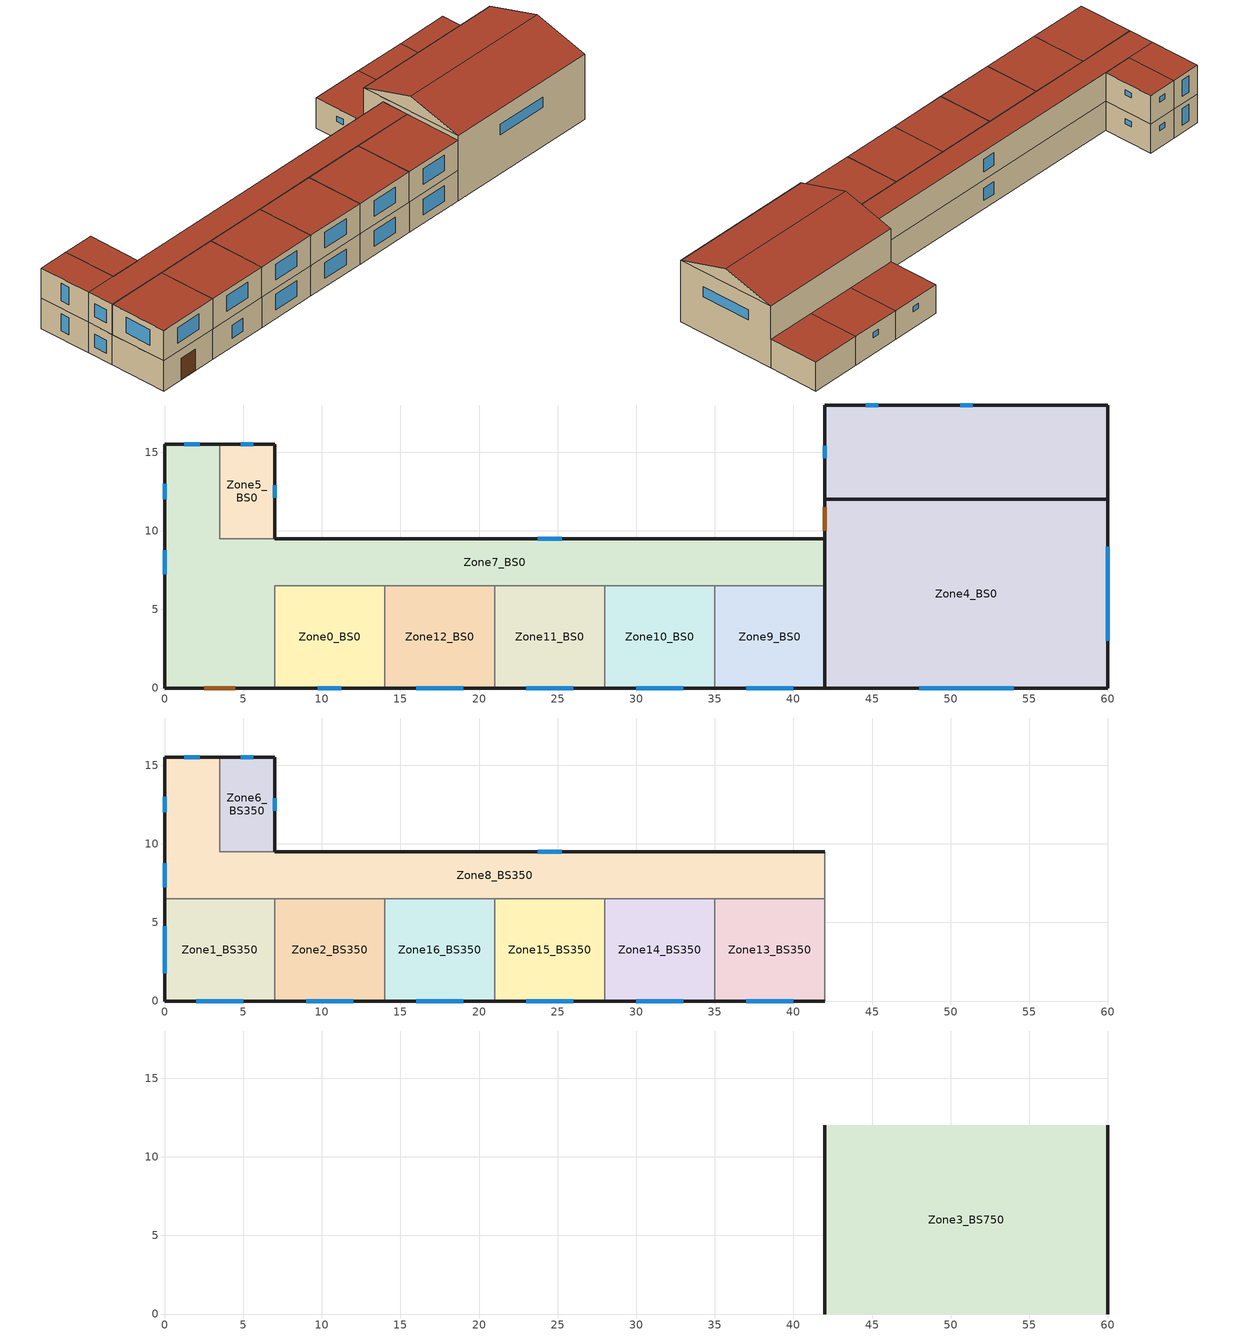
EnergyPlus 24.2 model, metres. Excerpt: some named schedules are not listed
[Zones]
Zone0_BS0
 floor ground (Generic Ground Slab): 14,6.5 14,0 7,0 7,6.5 z0
 wall outside (Generic Exterior Wall): 7,0 14,0 z0:3.5
 wall to Zone7_BS0 (Generic Interior Wall): 14,6.5 7,6.5 7,0 z0:3.5
 wall to Zone12_BS0 (Generic Interior Wall): 14,0 14,6.5 z0:3.5
 window (Generic Double Pane): 9.75,0 11.25,0 z1:2.5
Zone10_BS0
 floor ground (Generic Ground Slab): 35,6.5 35,0 28,0 28,6.5 z0
 wall outside (Generic Exterior Wall): 28,0 35,0 z0:3.5
 wall to Zone7_BS0 (Generic Interior Wall): 35,6.5 28,6.5 z0:3.5
 wall to Zone11_BS0 (Generic Interior Wall): 28,6.5 28,0 z0:3.5
 wall to Zone9_BS0 (Generic Interior Wall): 35,0 35,6.5 z0:3.5
 window (Generic Double Pane): 30,0 33,0 z1:2.8
Zone11_BS0
 floor ground (Generic Ground Slab): 28,6.5 28,0 21,0 21,6.5 z0
 wall outside (Generic Exterior Wall): 21,0 28,0 z0:3.5
 wall to Zone7_BS0 (Generic Interior Wall): 28,6.5 21,6.5 z0:3.5
 wall to Zone12_BS0 (Generic Interior Wall): 21,6.5 21,0 z0:3.5
 window (Generic Double Pane): 23,0 26,0 z1:2.8
Zone12_BS0
 floor ground (Generic Ground Slab): 21,6.5 21,0 14,0 14,6.5 z0
 wall outside (Generic Exterior Wall): 14,0 21,0 z0:3.5
 wall to Zone7_BS0 (Generic Interior Wall): 21,6.5 14,6.5 z0:3.5
 window (Generic Double Pane): 16,0 19,0 z1:2.8
Zone4_BS0
 floor ground (Generic Ground Slab): 60,12 60,0 42,0 42,12 z0; 48,18 48,12 42,12 42,18 z0; 54,18 54,12 48,12 48,18 z0; 60,18 60,12 54,12 54,18 z0
 wall outside (Generic Exterior Wall): 42,0 60,0 60,12 z0:7.5; 60,12 42,12 z3.5:7.5; 60,12 60,18 54,18 48,18 42,18 42,12 z0:3.5; 42,12,7.5 42,12,0 42,9.5,0 42,9.5,7 42,0,7 42,0,7.5
 wall to Zone7_BS0 (Generic Interior Wall): 42,9.5 42,6.5 z0:3.5
 wall to Zone8_BS350 (Generic Interior Wall): 42,9.5 42,6.5 z3.5:7
 wall to Zone9_BS0 (Generic Interior Wall): 42,6.5 42,0 z0:3.5
 wall to Zone13_BS350 (Generic Interior Wall): 42,6.5 42,0 z3.5:7
 window (Generic Double Pane): 48,0 54,0 / 60,3 60,9 z4.5:5.7; 42,15.4 42,14.6 / 45.4,18 44.6,18 / 51.4,18 50.6,18 z2:2.6
 door (Generic Exterior Door): 42,11.48 42,10.02 z0.02:2.38
 roof outside (Generic Roof): 42,18 42,12 48,12 48,18 z3.5; 48,18 48,12 54,12 54,18 z3.5; 54,18 54,12 60,12 60,18 z3.5
Zone5_BS0
 floor ground (Generic Ground Slab): 7,15.5 7,9.5 3.5,9.5 3.5,15.5 z0
 wall outside (Generic Exterior Wall): 7,9.5 7,15.5 3.5,15.5 z0:3.5
 wall to Zone7_BS0 (Generic Interior Wall): 3.5,15.5 3.5,9.5 7,9.5 z0:3.5
 window (Generic Double Pane): 7,12.1 7,12.9 / 5.65,15.5 4.85,15.5 z2:2.6
Zone7_BS0
 floor ground (Generic Ground Slab): 7,6.5 7,0 0,0 0,6.5 z0; 42,9.5 42,6.5 0,6.5 0,9.5 z0; 3.5,15.5 3.5,9.5 0,9.5 0,15.5 z0
 wall outside (Generic Exterior Wall): 42,9.5 7,9.5 / 3.5,15.5 0,15.5 0,9.5 0,6.5 0,0 7,0 z0:3.5
 wall to Zone9_BS0 (Generic Interior Wall): 35,6.5 42,6.5 z0:3.5
 window (Generic Double Pane): 0,8.75 0,7.25 / 25.25,9.5 23.75,9.5 z1:2.5; 0,13 0,12 / 2.25,15.5 1.25,15.5 z0.9:2.9
 door (Generic Exterior Door): 2.52,0 4.48,0 z0.03:2.48
Zone9_BS0
 floor ground (Generic Ground Slab): 42,6.5 42,0 35,0 35,6.5 z0
 wall outside (Generic Exterior Wall): 35,0 42,0 z0:3.5
 window (Generic Double Pane): 37,0 40,0 z1:2.8
Zone13_BS350
 floor to Zone9_BS0 (Generic Interior Floor): 42,6.5 42,0 35,0 35,6.5 z3.5
 wall outside (Generic Exterior Wall): 35,0 42,0 z3.5:7
 wall to Zone8_BS350 (Generic Interior Wall): 42,6.5 35,6.5 z3.5:7
 wall to Zone14_BS350 (Generic Interior Wall): 35,6.5 35,0 z3.5:7
 window (Generic Double Pane): 37,0 40,0 z4.5:6.3
 roof outside (Generic Roof): 35,6.5 35,0 42,0 42,6.5 z7
Zone14_BS350
 floor to Zone10_BS0 (Generic Interior Floor): 35,6.5 35,0 28,0 28,6.5 z3.5
 wall outside (Generic Exterior Wall): 28,0 35,0 z3.5:7
 wall to Zone8_BS350 (Generic Interior Wall): 35,6.5 28,6.5 z3.5:7
 wall to Zone15_BS350 (Generic Interior Wall): 28,6.5 28,0 z3.5:7
 window (Generic Double Pane): 30,0 33,0 z4.5:6.3
 roof outside (Generic Roof): 28,6.5 28,0 35,0 35,6.5 z7
Zone15_BS350
 floor to Zone11_BS0 (Generic Interior Floor): 28,6.5 28,0 21,0 21,6.5 z3.5
 wall outside (Generic Exterior Wall): 21,0 28,0 z3.5:7
 wall to Zone8_BS350 (Generic Interior Wall): 28,6.5 21,6.5 z3.5:7
 wall to Zone16_BS350 (Generic Interior Wall): 21,6.5 21,0 z3.5:7
 window (Generic Double Pane): 23,0 26,0 z4.5:6.3
 roof outside (Generic Roof): 21,6.5 21,0 28,0 28,6.5 z7
Zone16_BS350
 floor to Zone12_BS0 (Generic Interior Floor): 21,6.5 21,0 14,0 14,6.5 z3.5
 wall outside (Generic Exterior Wall): 14,0 21,0 z3.5:7
 wall to Zone8_BS350 (Generic Interior Wall): 21,6.5 14,6.5 z3.5:7
 wall to Zone2_BS350 (Generic Interior Wall): 14,6.5 14,0 z3.5:7
 window (Generic Double Pane): 16,0 19,0 z4.5:6.3
 roof outside (Generic Roof): 14,6.5 14,0 21,0 21,6.5 z7
Zone1_BS350
 floor to Zone7_BS0 (Generic Interior Floor): 7,6.5 7,0 0,0 0,6.5 z3.5
 wall outside (Generic Exterior Wall): 0,6.5 0,0 7,0 z3.5:7
 wall to Zone2_BS350 (Generic Interior Wall): 7,0 7,6.5 z3.5:7
 wall to Zone8_BS350 (Generic Interior Wall): 7,6.5 0,6.5 z3.5:7
 window (Generic Double Pane): 2,0 5,0 / 0,4.75 0,1.75 z4.5:6.3
 roof outside (Generic Roof): 0,6.5 0,0 7,0 7,6.5 z7
Zone2_BS350
 floor to Zone0_BS0 (Generic Interior Floor): 14,6.5 14,0 7,0 7,6.5 z3.5
 wall outside (Generic Exterior Wall): 7,0 14,0 z3.5:7
 wall to Zone8_BS350 (Generic Interior Wall): 14,6.5 7,6.5 z3.5:7
 window (Generic Double Pane): 9,0 12,0 z4.5:6.3
 roof outside (Generic Roof): 7,6.5 7,0 14,0 14,6.5 z7
Zone6_BS350
 floor to Zone5_BS0 (Generic Interior Floor): 7,15.5 7,9.5 3.5,9.5 3.5,15.5 z3.5
 wall outside (Generic Exterior Wall): 7,9.5 7,15.5 3.5,15.5 z3.5:7
 wall to Zone8_BS350 (Generic Interior Wall): 3.5,15.5 3.5,9.5 7,9.5 z3.5:7
 window (Generic Double Pane): 7,12.1 7,12.9 / 5.65,15.5 4.85,15.5 z5.5:6.1
 roof outside (Generic Roof): 3.5,15.5 3.5,9.5 7,9.5 7,15.5 z7
Zone8_BS350
 floor to Zone7_BS0 (Generic Interior Floor): 42,9.5 42,6.5 0,6.5 0,9.5 z3.5; 3.5,15.5 3.5,9.5 0,9.5 0,15.5 z3.5
 wall outside (Generic Exterior Wall): 42,9.5 7,9.5 / 3.5,15.5 0,15.5 0,9.5 0,6.5 z3.5:7
 window (Generic Double Pane): 25.25,9.5 23.75,9.5 / 0,8.75 0,7.25 z4.5:6; 0,13 0,12 / 2.25,15.5 1.25,15.5 z4.4:6.4
 roof outside (Generic Roof): 0,9.5 0,6.5 42,6.5 42,9.5 z7; 0,15.5 0,9.5 3.5,9.5 3.5,15.5 z7
Zone3_BS750
 floor to Zone4_BS0 (Generic Interior Floor): 60,12 60,0 42,0 42,12 z7.5
 wall outside (Generic Exterior Wall): 42,12,7.5 42,0,7.5 42,6,9.3; 60,0,7.5 60,12,7.5 60,6,9.3
 roof outside (Generic Roof): 60,6,9.3 60,12,7.5 42,12,7.5 42,6,9.3; 42,6,9.3 42,0,7.5 60,0,7.5 60,6,9.3
[SizingPeriod:DesignDay] Day of Month=21; Dry-Bulb Temp Range Modifier Type=DefaultMultipliers; Barometric Pressure {Pa}=100881; Rain {Yes/No}=No; Snow on ground {Yes/No}=No; Daylight Savings Time Indicator {Yes/No}=No
Name | Month | Day Type | Max Dry-Bulb Temp {C} | Daily Dry-Bulb Temp Range {C} | Humidity Condition Type | Wetbulb/Dewpoint at Max Dry-Bulb {C} | Wind Speed {m/s} | Wind Direction {Degrees; N=0, S=180} | Solar Model Indicator | Clearness (0.0 to 1.2) | ASHRAE Clear Sky Beam Optical Depth (taub) | ASHRAE Clear Sky Diffuse Optical Depth (taud) | Enthalpy at Maximum Dry-Bulb {J/kg}
Bologna-Marconi.AP Ann Htg 99.6% Condns DB | 1 | WinterDesignDay | -3.8 | 0 | Wetbulb | -3.8 | 2.1 | 210 | ASHRAEClearSky | 0
Bologna-Marconi.AP Ann Hum_n 99.6% Condns DP=>MCDB | 1 | WinterDesignDay | 1.2 | 0 | Dewpoint | -9.6 | 2.1 | 210 | ASHRAEClearSky | 0
Bologna-Marconi.AP Ann Htg Wind 99.6% Condns WS=>MCDB | 1 | WinterDesignDay | 8 | 0 | Wetbulb | 8 | 7.4 | 210 | ASHRAEClearSky | 0
Bologna-Marconi.AP Ann Clg .4% Condns DB=>MWB | 7 | SummerDesignDay | 35.1 | 13 | Wetbulb | 22.2 | 2.8 | 70 | ASHRAETau2017 |  | 0.452 | 2.209
Bologna-Marconi.AP Ann Clg .4% Condns WB=>MDB | 7 | SummerDesignDay | 31.9 | 11.6 | Wetbulb | 24.2 | 2.8 | 70 | ASHRAETau2017 |  | 0.452 | 2.209
Bologna-Marconi.AP Ann Clg .4% Condns DP=>MDB | 7 | SummerDesignDay | 28.2 | 11.5 | Dewpoint | 21.6 | 2.8 | 70 | ASHRAETau2017 |  | 0.452 | 2.209
Bologna-Marconi.AP Ann Clg .4% Condns Enth=>MDB | 7 | SummerDesignDay | 31.7 | 11.5 | Enthalpy |  | 2.8 | 70 | ASHRAETau2017 |  | 0.452 | 2.209 | 72100
Bologna-Marconi.AP January .4% Condns DB=>MCWB | 1 | SummerDesignDay | 14 | 6.6 | Wetbulb | 9.2 | 1.8 | 70 | ASHRAETau2017 |  | 0.335 | 2.47
Bologna-Marconi.AP February .4% Condns DB=>MCWB | 2 | SummerDesignDay | 16.9 | 8.5 | Wetbulb | 9.4 | 2 | 70 | ASHRAETau2017 |  | 0.358 | 2.374
Bologna-Marconi.AP March .4% Condns DB=>MCWB | 3 | SummerDesignDay | 23 | 10 | Wetbulb | 13.9 | 2.2 | 70 | ASHRAETau2017 |  | 0.389 | 2.259
Bologna-Marconi.AP April .4% Condns DB=>MCWB | 4 | SummerDesignDay | 26.3 | 10.2 | Wetbulb | 17.1 | 2.4 | 70 | ASHRAETau2017 |  | 0.431 | 2.153
Bologna-Marconi.AP May .4% Condns DB=>MCWB | 5 | SummerDesignDay | 30.9 | 10.3 | Wetbulb | 20.3 | 2.5 | 70 | ASHRAETau2017 |  | 0.438 | 2.187
Bologna-Marconi.AP June .4% Condns DB=>MCWB | 6 | SummerDesignDay | 35.1 | 11 | Wetbulb | 22 | 2.5 | 70 | ASHRAETau2017 |  | 0.452 | 2.188
Bologna-Marconi.AP July .4% Condns DB=>MCWB | 7 | SummerDesignDay | 36.9 | 11.5 | Wetbulb | 22 | 2.6 | 70 | ASHRAETau2017 |  | 0.452 | 2.209
Bologna-Marconi.AP August .4% Condns DB=>MCWB | 8 | SummerDesignDay | 37.4 | 11.5 | Wetbulb | 22.1 | 2.4 | 70 | ASHRAETau2017 |  | 0.439 | 2.247
Bologna-Marconi.AP September .4% Condns DB=>MCWB | 9 | SummerDesignDay | 32.2 | 10.4 | Wetbulb | 20.9 | 2.3 | 70 | ASHRAETau2017 |  | 0.426 | 2.271
Bologna-Marconi.AP October .4% Condns DB=>MCWB | 10 | SummerDesignDay | 27.2 | 8.2 | Wetbulb | 18.3 | 2 | 70 | ASHRAETau2017 |  | 0.402 | 2.309
Bologna-Marconi.AP November .4% Condns DB=>MCWB | 11 | SummerDesignDay | 20.1 | 6.4 | Wetbulb | 15.1 | 1.9 | 70 | ASHRAETau2017 |  | 0.37 | 2.397
Bologna-Marconi.AP December .4% Condns DB=>MCWB | 12 | SummerDesignDay | 15 | 6.3 | Wetbulb | 10.2 | 1.8 | 70 | ASHRAETau2017 |  | 0.333 | 2.495
Bologna-Marconi.AP January .4% Condns WB=>MCDB | 1 | SummerDesignDay | 12.6 | 6.6 | Wetbulb | 10.3 | 1.8 | 70 | ASHRAETau2017 |  | 0.335 | 2.47
Bologna-Marconi.AP February .4% Condns WB=>MCDB | 2 | SummerDesignDay | 15.1 | 8.5 | Wetbulb | 11.4 | 2 | 70 | ASHRAETau2017 |  | 0.358 | 2.374
Bologna-Marconi.AP March .4% Condns WB=>MCDB | 3 | SummerDesignDay | 20.7 | 10 | Wetbulb | 14.7 | 2.2 | 70 | ASHRAETau2017 |  | 0.389 | 2.259
Bologna-Marconi.AP April .4% Condns WB=>MCDB | 4 | SummerDesignDay | 24.8 | 10.2 | Wetbulb | 17.9 | 2.4 | 70 | ASHRAETau2017 |  | 0.431 | 2.153
Bologna-Marconi.AP May .4% Condns WB=>MCDB | 5 | SummerDesignDay | 28.3 | 10.3 | Wetbulb | 21.7 | 2.5 | 70 | ASHRAETau2017 |  | 0.438 | 2.187
Bologna-Marconi.AP June .4% Condns WB=>MCDB | 6 | SummerDesignDay | 31.9 | 11 | Wetbulb | 24.3 | 2.5 | 70 | ASHRAETau2017 |  | 0.452 | 2.188
Bologna-Marconi.AP July .4% Condns WB=>MCDB | 7 | SummerDesignDay | 33.2 | 11.5 | Wetbulb | 25.4 | 2.6 | 70 | ASHRAETau2017 |  | 0.452 | 2.209
Bologna-Marconi.AP August .4% Condns WB=>MCDB | 8 | SummerDesignDay | 33.1 | 11.5 | Wetbulb | 25.5 | 2.4 | 70 | ASHRAETau2017 |  | 0.439 | 2.247
Bologna-Marconi.AP September .4% Condns WB=>MCDB | 9 | SummerDesignDay | 28.8 | 10.4 | Wetbulb | 22.4 | 2.3 | 70 | ASHRAETau2017 |  | 0.426 | 2.271
Bologna-Marconi.AP October .4% Condns WB=>MCDB | 10 | SummerDesignDay | 23.6 | 8.2 | Wetbulb | 20.2 | 2 | 70 | ASHRAETau2017 |  | 0.402 | 2.309
Bologna-Marconi.AP November .4% Condns WB=>MCDB | 11 | SummerDesignDay | 18.3 | 6.4 | Wetbulb | 16.2 | 1.9 | 70 | ASHRAETau2017 |  | 0.37 | 2.397
Bologna-Marconi.AP December .4% Condns WB=>MCDB | 12 | SummerDesignDay | 13.8 | 6.3 | Wetbulb | 11.7 | 1.8 | 70 | ASHRAETau2017 |  | 0.333 | 2.495
[Building]
Building: clockwise north axis=10; terrain=City; solar distribution=FullExterior
[Site:WaterMainsTemperature]
calculation method=CorrelationFromWeatherFile
[Site:GroundTemperature:BuildingSurface]
6.3, 5.43, 6.97, 9.38, 15.67, 20.52, 23.8, 24.8, 23.1, 19.33, 14.29, 9.62
[Material] thermal absorptance=0.9
Name | roughness | thickness {m} | conductivity {W/m-K} | density {kg/m3} | specific heat {J/kg-K} | solar absorptance | visible absorptance
Generic HW Concrete | MediumRough | 0.2 | 1.95 | 2240 | 900 | 0.8 | 0.8
Generic Ceiling Air Gap | Smooth | 0.1 | 0.556 | 1.28 | 1000 | 0.7 | 0.7
Generic Brick | MediumRough | 0.1 | 0.9 | 1920 | 790 | 0.65 | 0.65
Generic Painted Metal | Smooth | 0.0015 | 45 | 7690 | 410 | 0.5 | 0.5
Generic 25mm Insulation | MediumRough | 0.025 | 0.03 | 43 | 1210 | 0.7 | 0.7
Generic Acoustic Tile | MediumSmooth | 0.02 | 0.06 | 368 | 590 | 0.2 | 0.2
Generic LW Concrete | MediumRough | 0.1 | 0.53 | 1280 | 840 | 0.8 | 0.8
Generic Roof Membrane | MediumRough | 0.01 | 0.16 | 1120 | 1460 | 0.65 | 0.65
Generic Gypsum Board | MediumSmooth | 0.0127 | 0.16 | 800 | 1090 | 0.5 | 0.5
Generic Wall Air Gap | Smooth | 0.1 | 0.667 | 1.28 | 1000 | 0.7 | 0.7
Generic 50mm Insulation | MediumRough | 0.05 | 0.03 | 43 | 1210 | 0.7 | 0.7
[WindowMaterial:Glazing] optical data type=SpectralAverage; thickness {m}=0.006; infrared_transmittance=0; emissivity front=0.84; conductivity {W/m-K}=1; dirt correction factor=1; solar diffusing=No
Name | solar transmittance | solar reflectance front | solar reflectance back | visible transmittance | visible reflectance front | visible reflectance back | emissivity back
Generic Clear Glass | 0.77 | 0.07 | 0.07 | 0.88 | 0.08 | 0.08 | 0.84
Generic Low-e Glass | 0.45 | 0.36 | 0.36 | 0.71 | 0.21 | 0.21 | 0.047
[WindowMaterial:Gas]
Generic Window Air Gap: gas type=Air; thickness {m}=0.0127
[Construction]
Generic Ground Slab: Generic 50mm Insulation, Generic HW Concrete
Generic Exterior Door: Generic Painted Metal, Generic 25mm Insulation, Generic Painted Metal
Generic Roof: Generic Roof Membrane, Generic 50mm Insulation, Generic LW Concrete, Generic Ceiling Air Gap, Generic Acoustic Tile
Generic Interior Floor: Generic Acoustic Tile, Generic Ceiling Air Gap, Generic LW Concrete
Generic Interior Wall: Generic Gypsum Board, Generic Wall Air Gap, Generic Gypsum Board
Generic Double Pane: Generic Low-e Glass, Generic Window Air Gap, Generic Clear Glass
Generic Exterior Wall: Generic Brick, Generic LW Concrete, Generic 50mm Insulation, Generic Wall Air Gap, Generic Gypsum Board
[HVACTemplate:Zone:IdealLoadsAirSystem] heating supply air temp {C}=50; cooling supply air temp {C}=13; heating limit=LimitCapacity; max sensible heat capacity=Autosize; cooling limit=LimitFlowRateAndCapacity; max cooling fow rate {m3/s}=Autosize; max total cooling capacity=Autosize; heating availability schedule=HtnSch_Season_Weekdays_7-18; cooling availability schedule=ClnSch_Season_Weekdays_7-18; dehumidification type=None; humidification type=None; demand controlled vent type=None; economizer type=NoEconomizer; heat recovery type=None; sensible heat recovery effectiveness=0; latent heat recovery effectiveness=0
Name | template thermostat | outdoor air method | outdoor air object
Zone0_BS0 | Setpoint_Zone0_BS0..Zone0_BS0 | DetailedSpecification | Ventilation_Zone0_BS0..Zone0_BS0
Zone10_BS0 | Setpoint_Zone10_BS0..Zone10_BS0 | DetailedSpecification | Ventilation_Zone10_BS0..Zone10_BS0
Zone11_BS0 | Setpoint_Zone11_BS0..Zone11_BS0 | DetailedSpecification | Ventilation_Zone11_BS0..Zone11_BS0
Zone12_BS0 | Setpoint_Zone12_BS0..Zone12_BS0 | DetailedSpecification | Ventilation_Zone12_BS0..Zone12_BS0
Zone13_BS350 | Setpoint_Zone13_BS350..Zone13_BS350 | DetailedSpecification | Ventilation_Zone13_BS350..Zone13_BS350
Zone14_BS350 | Setpoint_Zone14_BS350..Zone14_BS350 | DetailedSpecification | Ventilation_Zone14_BS350..Zone14_BS350
Zone15_BS350 | Setpoint_Zone15_BS350..Zone15_BS350 | DetailedSpecification | Ventilation_Zone15_BS350..Zone15_BS350
Zone16_BS350 | Setpoint_Zone16_BS350..Zone16_BS350 | DetailedSpecification | Ventilation_Zone16_BS350..Zone16_BS350
Zone1_BS350 | Setpoint_Zone1_BS350..Zone1_BS350 | DetailedSpecification | Ventilation_Zone1_BS350..Zone1_BS350
Zone2_BS350 | Setpoint_Zone2_BS350..Zone2_BS350 | DetailedSpecification | Ventilation_Zone2_BS350..Zone2_BS350
Zone4_BS0 | Setpoint_Zone4_BS0..Zone4_BS0 | DetailedSpecification | Ventilation_Zone4_BS0..Zone4_BS0
Zone5_BS0 | Setpoint_Zone5_BS0..Zone5_BS0 | None
Zone6_BS350 | Setpoint_Zone6_BS350..Zone6_BS350 | None
Zone7_BS0 | Setpoint_Zone7_BS0..Zone7_BS0 | DetailedSpecification | Ventilation_Zone7_BS0..Zone7_BS0
Zone8_BS350 | Setpoint_Zone8_BS350..Zone8_BS350 | DetailedSpecification | Ventilation_Zone8_BS350..Zone8_BS350
Zone9_BS0 | Setpoint_Zone9_BS0..Zone9_BS0 | DetailedSpecification | Ventilation_Zone9_BS0..Zone9_BS0
[Zone] multiplier=1; include floor area=Yes
Name | ceiling height | volume | floor area
Zone0_BS0; Zone10_BS0; Zone11_BS0; Zone12_BS0; Zone13_BS350; Zone14_BS350; Zone15_BS350; Zone16_BS350; Zone1_BS350; Zone2_BS350; Zone9_BS0 | 3.5 | 159.25 | 45.5
Zone3_BS750 | 1.8 | 194.4 | 216
Zone4_BS0 | 7.5 | 1998 | 324
Zone5_BS0; Zone6_BS350 | 3.5 | 73.5 | 21
Zone7_BS0 | 3.5 | 673.75 | 192.5
Zone8_BS350 | 3.5 | 514.5 | 147
[People] occupancy method=People/Area; radiant fraction=0.3; sensible heat fraction=autocalculate; activity schedule=Seated Adult Activity; carbon dioxide generation rate {m3/s-W}=3.82e-08
Name | zone | occupancy schedule | people per floor area {ppl/m2}
People_Zone0_BS0..Zone0_BS0 | Zone0_BS0 | OccSch_Office | 0.1
People_Zone10_BS0..Zone10_BS0 | Zone10_BS0 | OccSch_Education | 0.45
People_Zone11_BS0..Zone11_BS0 | Zone11_BS0 | OccSch_Education | 0.45
People_Zone12_BS0..Zone12_BS0 | Zone12_BS0 | OccSch_Education | 0.45
People_Zone13_BS350..Zone13_BS350 | Zone13_BS350 | OccSch_Education | 0.45
People_Zone14_BS350..Zone14_BS350 | Zone14_BS350 | OccSch_Education | 0.45
People_Zone15_BS350..Zone15_BS350 | Zone15_BS350 | OccSch_Education | 0.45
People_Zone16_BS350..Zone16_BS350 | Zone16_BS350 | OccSch_Education | 0.45
People_Zone1_BS350..Zone1_BS350 | Zone1_BS350 | OccSch_Education | 0.2
People_Zone2_BS350..Zone2_BS350 | Zone2_BS350 | OccSch_Education | 0.35
People_Zone4_BS0..Zone4_BS0 | Zone4_BS0 | OccSch_Education | 0.166667
People_Zone9_BS0..Zone9_BS0 | Zone9_BS0 | OccSch_Education | 0.45
[Lights] lighting level method=Watts/Area; return air fraction=0; radiant fraction=0.32; visible fraction=0.25
Name | zone | schedule | lighting per floor area {W/m2}
Lighting_Zone0_BS0..Zone0_BS0 | Zone0_BS0 | LghSch_Office | 10
Lighting_Zone10_BS0..Zone10_BS0 | Zone10_BS0 | LghSch_Education | 10
Lighting_Zone11_BS0..Zone11_BS0 | Zone11_BS0 | LghSch_Education | 10
Lighting_Zone12_BS0..Zone12_BS0 | Zone12_BS0 | LghSch_Education | 10
Lighting_Zone13_BS350..Zone13_BS350 | Zone13_BS350 | LghSch_Education | 10
Lighting_Zone14_BS350..Zone14_BS350 | Zone14_BS350 | LghSch_Education | 10
Lighting_Zone15_BS350..Zone15_BS350 | Zone15_BS350 | LghSch_Education | 10
Lighting_Zone16_BS350..Zone16_BS350 | Zone16_BS350 | LghSch_Education | 10
Lighting_Zone1_BS350..Zone1_BS350 | Zone1_BS350 | LghSch_Education | 10
Lighting_Zone2_BS350..Zone2_BS350 | Zone2_BS350 | LghSch_Education | 12
Lighting_Zone3_BS750..Zone3_BS750 | Zone3_BS750 | LghSch_Circulation | 5
Lighting_Zone4_BS0..Zone4_BS0 | Zone4_BS0 | LghSch_Education | 8.55556
Lighting_Zone5_BS0..Zone5_BS0 | Zone5_BS0 | LghSch_Circulation | 6
Lighting_Zone6_BS350..Zone6_BS350 | Zone6_BS350 | LghSch_Circulation | 6
Lighting_Zone7_BS0..Zone7_BS0 | Zone7_BS0 | LghSch_Circulation | 6
Lighting_Zone8_BS350..Zone8_BS350 | Zone8_BS350 | LghSch_Circulation | 6
Lighting_Zone9_BS0..Zone9_BS0 | Zone9_BS0 | LghSch_Education | 10
[ElectricEquipment] equipment level method=Watts/Area; latent fraction=0; radiant fraction=0; lost fraction=0
Name | zone | schedule | equipment per floor area {W/m2}
Equipment_Zone0_BS0..Zone0_BS0 | Zone0_BS0 | EqpSch_Office | 10
Equipment_Zone10_BS0..Zone10_BS0 | Zone10_BS0 | EqpSch_Education | 4
Equipment_Zone11_BS0..Zone11_BS0 | Zone11_BS0 | EqpSch_Education | 4
Equipment_Zone12_BS0..Zone12_BS0 | Zone12_BS0 | EqpSch_Education | 4
Equipment_Zone13_BS350..Zone13_BS350 | Zone13_BS350 | EqpSch_Education | 4
Equipment_Zone14_BS350..Zone14_BS350 | Zone14_BS350 | EqpSch_Education | 4
Equipment_Zone15_BS350..Zone15_BS350 | Zone15_BS350 | EqpSch_Education | 4
Equipment_Zone16_BS350..Zone16_BS350 | Zone16_BS350 | EqpSch_Education | 4
Equipment_Zone1_BS350..Zone1_BS350 | Zone1_BS350 | EqpSch_Education | 4
Equipment_Zone2_BS350..Zone2_BS350 | Zone2_BS350 | EqpSch_Education | 10
Equipment_Zone3_BS750..Zone3_BS750 | Zone3_BS750 | EqpSch_Circulation | 2
Equipment_Zone4_BS0..Zone4_BS0 | Zone4_BS0 | EqpSch_Education | 1.77778
Equipment_Zone5_BS0..Zone5_BS0 | Zone5_BS0 | EqpSch_Circulation | 1
Equipment_Zone6_BS350..Zone6_BS350 | Zone6_BS350 | EqpSch_Circulation | 1
Equipment_Zone7_BS0..Zone7_BS0 | Zone7_BS0 | EqpSch_Circulation | 1
Equipment_Zone8_BS350..Zone8_BS350 | Zone8_BS350 | EqpSch_Circulation | 1
Equipment_Zone9_BS0..Zone9_BS0 | Zone9_BS0 | EqpSch_Education | 4
[ZoneInfiltration:DesignFlowRate] schedule=AlwaysOn; flow rate method=Flow/ExteriorArea; flow per exterior area {m3/s-m2}=0.0003; constant term coefficient=1; temperature term coefficient=0; velocity term coefficient=0
Name | zone
Infiltration_Zone0_BS0..Zone0_BS0 | Zone0_BS0
Infiltration_Zone10_BS0..Zone10_BS0 | Zone10_BS0
Infiltration_Zone11_BS0..Zone11_BS0 | Zone11_BS0
Infiltration_Zone12_BS0..Zone12_BS0 | Zone12_BS0
Infiltration_Zone13_BS350..Zone13_BS350 | Zone13_BS350
Infiltration_Zone14_BS350..Zone14_BS350 | Zone14_BS350
Infiltration_Zone15_BS350..Zone15_BS350 | Zone15_BS350
Infiltration_Zone16_BS350..Zone16_BS350 | Zone16_BS350
Infiltration_Zone1_BS350..Zone1_BS350 | Zone1_BS350
Infiltration_Zone2_BS350..Zone2_BS350 | Zone2_BS350
Infiltration_Zone3_BS750..Zone3_BS750 | Zone3_BS750
Infiltration_Zone4_BS0..Zone4_BS0 | Zone4_BS0
Infiltration_Zone5_BS0..Zone5_BS0 | Zone5_BS0
Infiltration_Zone6_BS350..Zone6_BS350 | Zone6_BS350
Infiltration_Zone7_BS0..Zone7_BS0 | Zone7_BS0
Infiltration_Zone8_BS350..Zone8_BS350 | Zone8_BS350
Infiltration_Zone9_BS0..Zone9_BS0 | Zone9_BS0
[DesignSpecification:OutdoorAir] flow rate method=Maximum; flow per floor area {m3/s-m2}=0; flow per zone {m3/s}=0; outdoor air schedule=VntSch_Weekdays_7-18
Name | flow per person {m3/s-person} | air changes per hour {1/hr}
Ventilation_Zone0_BS0..Zone0_BS0 | 0 | 1.5
Ventilation_Zone10_BS0..Zone10_BS0; Ventilation_Zone11_BS0..Zone11_BS0; Ventilation_Zone12_BS0..Zone12_BS0; Ventilation_Zone13_BS350..Zone13_BS350; Ventilation_Zone14_BS350..Zone14_BS350; Ventilation_Zone15_BS350..Zone15_BS350; Ventilation_Zone16_BS350..Zone16_BS350; Ventilation_Zone9_BS0..Zone9_BS0 | 0 | 3
Ventilation_Zone1_BS350..Zone1_BS350 | 0 | 2
Ventilation_Zone2_BS350..Zone2_BS350 | 0.025 | 0
Ventilation_Zone4_BS0..Zone4_BS0 | 0.04 | 0.0315315
Ventilation_Zone7_BS0..Zone7_BS0; Ventilation_Zone8_BS350..Zone8_BS350 | 0 | 1
[HVACTemplate:Thermostat]
Name | heating setpoint schedule | cooling setpoint schedule
Setpoint_Zone0_BS0..Zone0_BS0; Setpoint_Zone10_BS0..Zone10_BS0; Setpoint_Zone11_BS0..Zone11_BS0; Setpoint_Zone12_BS0..Zone12_BS0; Setpoint_Zone13_BS350..Zone13_BS350; Setpoint_Zone14_BS350..Zone14_BS350; Setpoint_Zone15_BS350..Zone15_BS350; Setpoint_Zone16_BS350..Zone16_BS350; Setpoint_Zone1_BS350..Zone1_BS350; Setpoint_Zone2_BS350..Zone2_BS350; Setpoint_Zone9_BS0..Zone9_BS0 | Heating setpoint 20 | Cooling setpoint 26
Setpoint_Zone4_BS0..Zone4_BS0 | Heating setpoint 22 | Cooling setpoint 26
Setpoint_Zone5_BS0..Zone5_BS0; Setpoint_Zone6_BS350..Zone6_BS350 | Heating setpoint 20 | Cooling setpoint 28
Setpoint_Zone7_BS0..Zone7_BS0; Setpoint_Zone8_BS350..Zone8_BS350 | Heating setpoint 18 | Cooling setpoint 28
[Schedule:Constant]
Name | schedule | value
 | Heating setpoint 20 | 20
 | Heating setpoint 18 | 18
 | AlwaysOn | 1
 | Heating setpoint 22 | 22
 | Cooling setpoint 28 | 28
 | Cooling setpoint 26 | 26
 | Seated Adult Activity | 120
[Schedule:Year]
OccSch_Education, OccSch_Education_Week 1, 1, 1, 12, 31
HtnSch_Season_Weekdays_7-18, HtnSch_Season_Weekdays_7-18_Week 3, 1, 1, 4, 15, HtnSch_Season_Weekdays_7-18_Week 2, 4, 16, 10, 14, HtnSch_Season_Weekdays_7-18_Week 1, 10, 15, 12, 31
EqpSch_Education, EqpSch_Education_Week 1, 1, 1, 12, 31
VntSch_Weekdays_7-18, VntSch_Weekdays_7-18_Week 1, 1, 1, 12, 31
EqpSch_Circulation, EqpSch_Circulation_Week 1, 1, 1, 12, 31
LghSch_Education, LghSch_Education_Week 1, 1, 1, 12, 31
LghSch_Circulation, LghSch_Circulation_Week 1, 1, 1, 12, 31
OccSch_Office, OccSch_Office_Week 1, 1, 1, 12, 31
ClnSch_Season_Weekdays_7-18, ClnSch_Season_Weekdays_7-18_Week 2, 1, 1, 5, 31, ClnSch_Season_Weekdays_7-18_Week 1, 6, 1, 9, 15, ClnSch_Season_Weekdays_7-18_Week 2, 9, 16, 12, 31
LghSch_Office, LghSch_Office_Week 1, 1, 1, 12, 31
EqpSch_Office, EqpSch_Office_Week 1, 1, 1, 12, 31
[Schedule:Week:Daily]
OccSch_Education_Week 1: OccSch_Education_Sunday0, OccSch_Education_Weekdays0, OccSch_Education_Weekdays0, OccSch_Education_Weekdays0, OccSch_Education_Weekdays0, OccSch_Education_Weekdays0, OccSch_Education_Saturday0, OccSch_Education_Off, OccSch_Education_Off, OccSch_Education_Off, OccSch_Education_Off, OccSch_Education_Off
HtnSch_Season_Weekdays_7-18_Week 1: HtnSch_Season_Weekdays_7-18_Sunday1, HtnSch_Season_Weekdays_7-18_Weekdays1, HtnSch_Season_Weekdays_7-18_Weekdays1, HtnSch_Season_Weekdays_7-18_Weekdays1, HtnSch_Season_Weekdays_7-18_Weekdays1, HtnSch_Season_Weekdays_7-18_Weekdays1, HtnSch_Season_Weekdays_7-18_Saturday1, HtnSch_Season_Weekdays_7-18_Off, HtnSch_Season_Weekdays_7-18_Off, HtnSch_Season_Weekdays_7-18_Off, HtnSch_Season_Weekdays_7-18_Off, HtnSch_Season_Weekdays_7-18_Off
HtnSch_Season_Weekdays_7-18_Week 2: HtnSch_Season_Weekdays_7-18_Off, HtnSch_Season_Weekdays_7-18_Off, HtnSch_Season_Weekdays_7-18_Off, HtnSch_Season_Weekdays_7-18_Off, HtnSch_Season_Weekdays_7-18_Off, HtnSch_Season_Weekdays_7-18_Off, HtnSch_Season_Weekdays_7-18_Off, HtnSch_Season_Weekdays_7-18_Off, HtnSch_Season_Weekdays_7-18_Off, HtnSch_Season_Weekdays_7-18_Off, HtnSch_Season_Weekdays_7-18_Off, HtnSch_Season_Weekdays_7-18_Off
HtnSch_Season_Weekdays_7-18_Week 3: HtnSch_Season_Weekdays_7-18_Sunday0, HtnSch_Season_Weekdays_7-18_Weekdays0, HtnSch_Season_Weekdays_7-18_Weekdays0, HtnSch_Season_Weekdays_7-18_Weekdays0, HtnSch_Season_Weekdays_7-18_Weekdays0, HtnSch_Season_Weekdays_7-18_Weekdays0, HtnSch_Season_Weekdays_7-18_Saturday0, HtnSch_Season_Weekdays_7-18_Off, HtnSch_Season_Weekdays_7-18_Off, HtnSch_Season_Weekdays_7-18_Off, HtnSch_Season_Weekdays_7-18_Off, HtnSch_Season_Weekdays_7-18_Off
EqpSch_Education_Week 1: EqpSch_Education_Sunday0, EqpSch_Education_Weekdays0, EqpSch_Education_Weekdays0, EqpSch_Education_Weekdays0, EqpSch_Education_Weekdays0, EqpSch_Education_Weekdays0, EqpSch_Education_Saturday0, EqpSch_Education_Off, EqpSch_Education_Off, EqpSch_Education_Off, EqpSch_Education_Off, EqpSch_Education_Off
VntSch_Weekdays_7-18_Week 1: VntSch_Weekdays_7-18_Sunday0, VntSch_Weekdays_7-18_Weekdays0, VntSch_Weekdays_7-18_Weekdays0, VntSch_Weekdays_7-18_Weekdays0, VntSch_Weekdays_7-18_Weekdays0, VntSch_Weekdays_7-18_Weekdays0, VntSch_Weekdays_7-18_Saturday0, VntSch_Weekdays_7-18_Off, VntSch_Weekdays_7-18_Off, VntSch_Weekdays_7-18_Off, VntSch_Weekdays_7-18_Off, VntSch_Weekdays_7-18_Off
EqpSch_Circulation_Week 1: EqpSch_Circulation_Sunday0, EqpSch_Circulation_Weekdays0, EqpSch_Circulation_Weekdays0, EqpSch_Circulation_Weekdays0, EqpSch_Circulation_Weekdays0, EqpSch_Circulation_Weekdays0, EqpSch_Circulation_Saturday0, EqpSch_Circulation_Off, EqpSch_Circulation_Off, EqpSch_Circulation_Off, EqpSch_Circulation_Off, EqpSch_Circulation_Off
LghSch_Education_Week 1: LghSch_Education_Sunday0, LghSch_Education_Weekdays0, LghSch_Education_Weekdays0, LghSch_Education_Weekdays0, LghSch_Education_Weekdays0, LghSch_Education_Weekdays0, LghSch_Education_Saturday0, LghSch_Education_Off, LghSch_Education_Off, LghSch_Education_Off, LghSch_Education_Off, LghSch_Education_Off
LghSch_Circulation_Week 1: LghSch_Circulation_Sunday0, LghSch_Circulation_Weekdays0, LghSch_Circulation_Weekdays0, LghSch_Circulation_Weekdays0, LghSch_Circulation_Weekdays0, LghSch_Circulation_Weekdays0, LghSch_Circulation_Saturday0, LghSch_Circulation_Off, LghSch_Circulation_Off, LghSch_Circulation_Off, LghSch_Circulation_Off, LghSch_Circulation_Off
OccSch_Office_Week 1: OccSch_Office_Sunday0, OccSch_Office_Weekdays0, OccSch_Office_Weekdays0, OccSch_Office_Weekdays0, OccSch_Office_Weekdays0, OccSch_Office_Weekdays0, OccSch_Office_Saturday0, OccSch_Office_Off, OccSch_Office_Off, OccSch_Office_Off, OccSch_Office_Off, OccSch_Office_Off
ClnSch_Season_Weekdays_7-18_Week 1: ClnSch_Season_Weekdays_7-18_Sunday0, ClnSch_Season_Weekdays_7-18_Weekdays0, ClnSch_Season_Weekdays_7-18_Weekdays0, ClnSch_Season_Weekdays_7-18_Weekdays0, ClnSch_Season_Weekdays_7-18_Weekdays0, ClnSch_Season_Weekdays_7-18_Weekdays0, ClnSch_Season_Weekdays_7-18_Saturday0, ClnSch_Season_Weekdays_7-18_Off, ClnSch_Season_Weekdays_7-18_Off, ClnSch_Season_Weekdays_7-18_Off, ClnSch_Season_Weekdays_7-18_Off, ClnSch_Season_Weekdays_7-18_Off
ClnSch_Season_Weekdays_7-18_Week 2: ClnSch_Season_Weekdays_7-18_Off, ClnSch_Season_Weekdays_7-18_Off, ClnSch_Season_Weekdays_7-18_Off, ClnSch_Season_Weekdays_7-18_Off, ClnSch_Season_Weekdays_7-18_Off, ClnSch_Season_Weekdays_7-18_Off, ClnSch_Season_Weekdays_7-18_Off, ClnSch_Season_Weekdays_7-18_Off, ClnSch_Season_Weekdays_7-18_Off, ClnSch_Season_Weekdays_7-18_Off, ClnSch_Season_Weekdays_7-18_Off, ClnSch_Season_Weekdays_7-18_Off
LghSch_Office_Week 1: LghSch_Office_Sunday0, LghSch_Office_Weekdays0, LghSch_Office_Weekdays0, LghSch_Office_Weekdays0, LghSch_Office_Weekdays0, LghSch_Office_Weekdays0, LghSch_Office_Saturday0, LghSch_Office_Off, LghSch_Office_Off, LghSch_Office_Off, LghSch_Office_Off, LghSch_Office_Off
EqpSch_Office_Week 1: EqpSch_Office_Sunday0, EqpSch_Office_Weekdays0, EqpSch_Office_Weekdays0, EqpSch_Office_Weekdays0, EqpSch_Office_Weekdays0, EqpSch_Office_Weekdays0, EqpSch_Office_Saturday0, EqpSch_Office_Off, EqpSch_Office_Off, EqpSch_Office_Off, EqpSch_Office_Off, EqpSch_Office_Off
[Schedule:Day:Interval]
OccSch_Education_Off, No, 24:00, 0
OccSch_Education_Weekdays0, No, 08:00, 0, 13:00, 1, 14:00, 0.5, 17:00, 0.8, 19:00, 0.2, 24:00, 0
OccSch_Education_Saturday0, No, 24:00, 0
OccSch_Education_Sunday0, No, 24:00, 0
HtnSch_Season_Weekdays_7-18_Off, No, 24:00, 0
HtnSch_Season_Weekdays_7-18_Weekdays0, No, 07:00, 0, 18:00, 1, 24:00, 0
HtnSch_Season_Weekdays_7-18_Saturday0, No, 24:00, 0
HtnSch_Season_Weekdays_7-18_Sunday0, No, 24:00, 0
HtnSch_Season_Weekdays_7-18_Weekdays1, No, 07:00, 0, 18:00, 1, 24:00, 0
HtnSch_Season_Weekdays_7-18_Saturday1, No, 24:00, 0
HtnSch_Season_Weekdays_7-18_Sunday1, No, 24:00, 0
EqpSch_Education_Off, No, 24:00, 0
EqpSch_Education_Weekdays0, No, 08:00, 0, 13:00, 1, 14:00, 0.5, 17:00, 0.8, 19:00, 0.2, 24:00, 0
EqpSch_Education_Saturday0, No, 24:00, 0
EqpSch_Education_Sunday0, No, 24:00, 0
VntSch_Weekdays_7-18_Off, No, 24:00, 0
VntSch_Weekdays_7-18_Weekdays0, No, 07:00, 0, 18:00, 1, 24:00, 0
VntSch_Weekdays_7-18_Saturday0, No, 24:00, 0
VntSch_Weekdays_7-18_Sunday0, No, 24:00, 0
EqpSch_Circulation_Off, No, 24:00, 0
EqpSch_Circulation_Weekdays0, No, 07:00, 0, 19:00, 0.1, 24:00, 0
EqpSch_Circulation_Saturday0, No, 08:00, 0, 13:00, 0.05, 24:00, 0
EqpSch_Circulation_Sunday0, No, 24:00, 0
LghSch_Education_Off, No, 24:00, 0
LghSch_Education_Weekdays0, No, 08:00, 0, 13:00, 1, 14:00, 0.5, 17:00, 0.8, 19:00, 0.2, 24:00, 0
LghSch_Education_Saturday0, No, 24:00, 0
LghSch_Education_Sunday0, No, 24:00, 0
LghSch_Circulation_Off, No, 24:00, 0
LghSch_Circulation_Weekdays0, No, 07:00, 0, 19:00, 0.1, 24:00, 0
LghSch_Circulation_Saturday0, No, 08:00, 0, 13:00, 0.05, 24:00, 0
LghSch_Circulation_Sunday0, No, 24:00, 0
OccSch_Office_Off, No, 24:00, 0
OccSch_Office_Weekdays0, No, 07:00, 0, 08:00, 0.3, 12:00, 0.9, 14:00, 0.5, 18:00, 0.9, 20:00, 0.2, 24:00, 0
OccSch_Office_Saturday0, No, 08:00, 0, 13:00, 0.2, 24:00, 0
OccSch_Office_Sunday0, No, 24:00, 0
ClnSch_Season_Weekdays_7-18_Off, No, 24:00, 0
ClnSch_Season_Weekdays_7-18_Weekdays0, No, 07:00, 0, 18:00, 1, 24:00, 0
ClnSch_Season_Weekdays_7-18_Saturday0, No, 24:00, 0
ClnSch_Season_Weekdays_7-18_Sunday0, No, 24:00, 0
LghSch_Office_Off, No, 24:00, 0
LghSch_Office_Weekdays0, No, 07:00, 0, 08:00, 0.3, 12:00, 0.9, 14:00, 0.5, 18:00, 0.9, 20:00, 0.2, 24:00, 0
LghSch_Office_Saturday0, No, 08:00, 0, 13:00, 0.2, 24:00, 0
LghSch_Office_Sunday0, No, 24:00, 0
EqpSch_Office_Off, No, 24:00, 0
EqpSch_Office_Weekdays0, No, 07:00, 0, 08:00, 0.3, 12:00, 0.9, 14:00, 0.5, 18:00, 0.9, 20:00, 0.2, 24:00, 0
EqpSch_Office_Saturday0, No, 08:00, 0, 13:00, 0.2, 24:00, 0
EqpSch_Office_Sunday0, No, 24:00, 0
